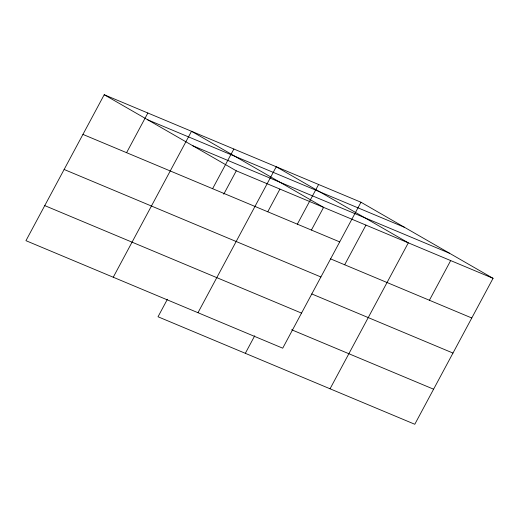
<?xml version="1.0" encoding="UTF-8"?>
<svg xmlns="http://www.w3.org/2000/svg" width="519" height="519" viewBox="0 0 519 519"><rect width="100%" height="100%" fill="white"/><g stroke="black" fill="none" stroke-linecap="round" stroke-linejoin="round"><path stroke-width="0.78" d="M360.977 202.235L104.209 94.73L25.95 240.68L282.719 348.184L360.977 202.235L493.05 278.32L414.791 424.27L158.023 316.765L167.423 299.229M126.584 152.683L147.857 113.006M113.252 277.23L191.511 131.281L323.584 207.366L311.426 230.04M212.602 188.695L233.874 149.024M223.741 194.197L236.281 170.816L493.05 278.32M197.986 312.71L276.244 166.761L408.317 242.84L330.058 388.789M267.772 211.758L279.929 189.091M297.342 224.169L318.614 184.498M245.325 353.316L254.725 335.78M344.674 264.781L365.947 225.103M429.408 300.254L450.68 260.583M147.792 119.837L404.561 227.341M192.692 145.709L449.467 253.214M82.936 134.408L339.705 241.906M330.551 258.864L471.777 317.991M64.129 169.473L320.904 276.977M311.75 293.936L452.97 353.063M44.757 205.608L301.526 313.113M291.633 329.76L433.599 389.198M104.209 94.73L236.281 170.816"/></g></svg>
